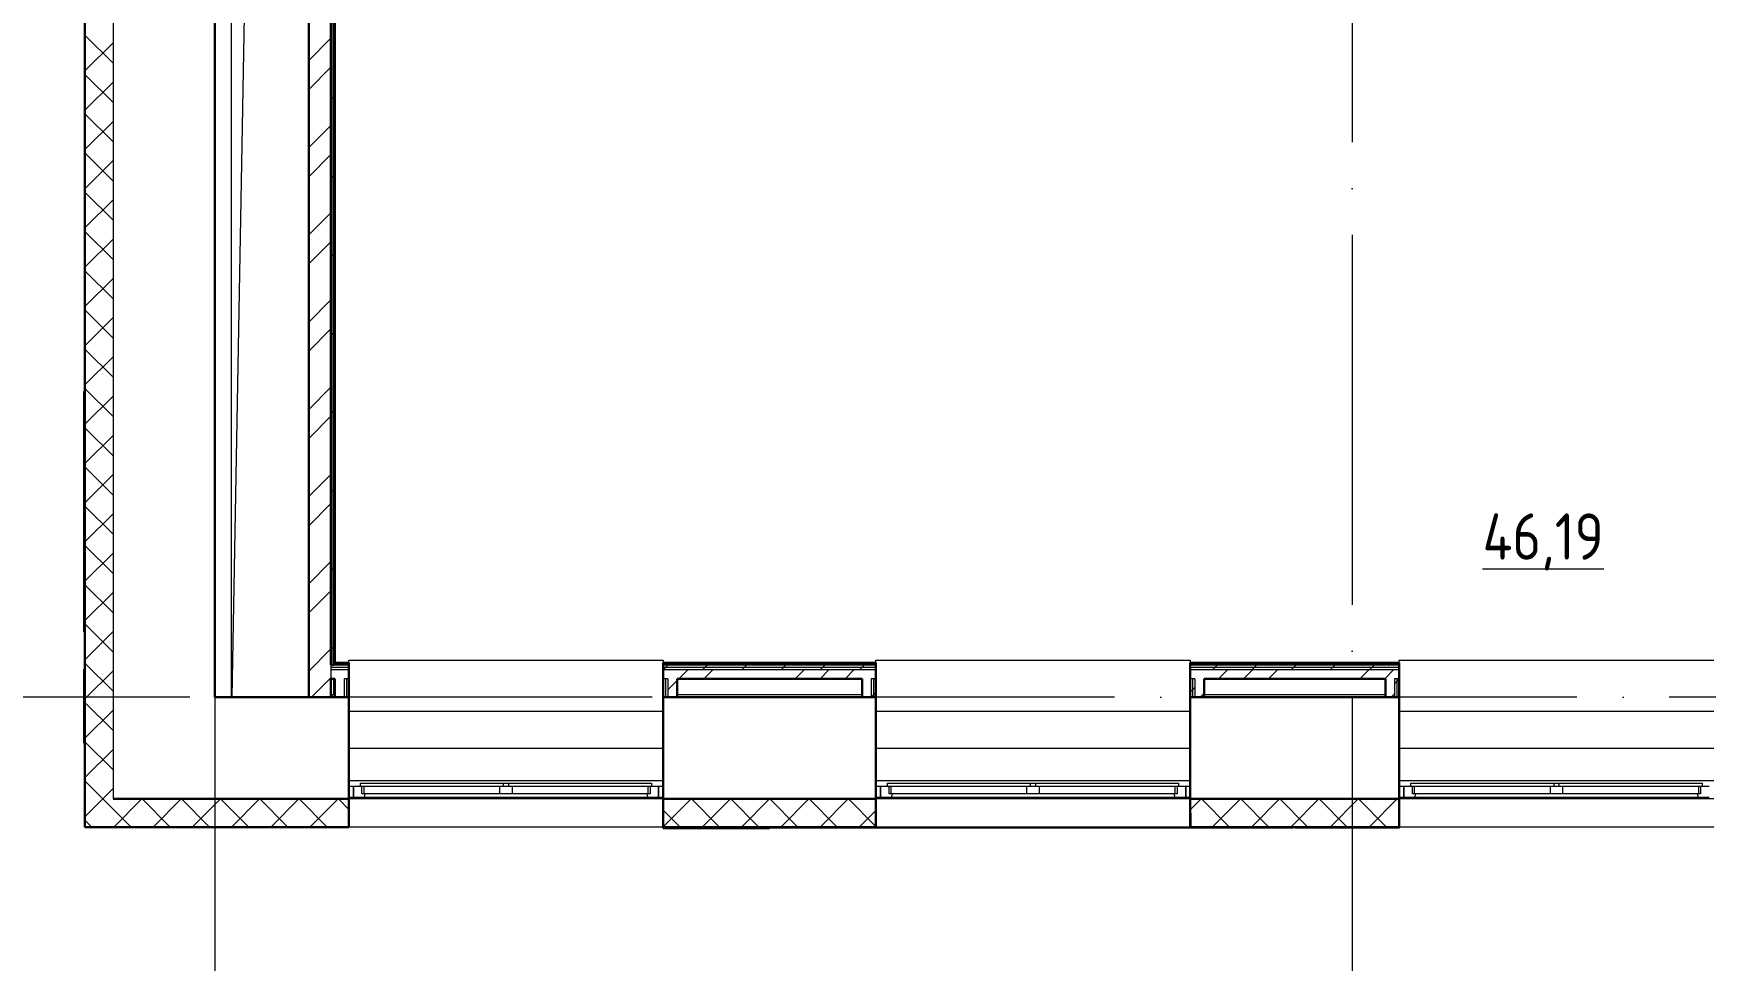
# Model space of a CAD drawing. Header units: millimetres. Extents: x -1073752 to 1436911, y -1379358 to 94781.
# Drawn here: x -924028 to -914987, y -1027779 to -1022769 of the extents above; entities that cross this region are included whole.
import ezdxf

# ---------------------------------------------------------------- set-up
doc = ezdxf.new("R2010")
doc.units = ezdxf.units.MM
doc.linetypes.add('ADSK_Линия сетки', pattern=[25, 20, -2.5, 0, -2.5])
for name, color, linetype, lineweight in [('_ Окна', 7, 'Continuous', 9), ('Марки помещений', 7, 'Continuous', 20), ('Ограждение', 252, 'Continuous', 9), ('Окна', 7, 'Continuous', 9), ('Оси', 252, 'Continuous', 9), ('Перекрытие', 252, 'Continuous', 18), ('Стены внутренние', 7, 'Continuous', 18), ('Стены наружные', 7, 'Continuous', 18), ('Стены штриховка', 7, 'Continuous', 9)]:
    doc.layers.add(name, color=color, linetype=linetype, lineweight=lineweight)
doc.styles.add('GOST Common_2', font='', dxfattribs={"width": 0.9, "height": 250})
doc.styles.get('GOST Common_2').set_extended_font_data('GOST type B')

# ---------------------------------------------------------------- blocks, each defined once
blk = doc.blocks.new('2 этаж')
at = {"color": 251, "lineweight": 18, "true_color": 0x636466}
for p, q in [((100766, -18639.3), (100766, -13279.3)), ((100770.9, -18639.3), (100864.3, -13374.1))]:
    blk.add_line(p, q, dxfattribs=at)
at = {"layer": '_ Окна', "color": 251, "true_color": 0x636466}
for p, q in [((101426, -19121.3), (101401, -19121.3)), ((101426, -19179.3), (101426, -19121.3)), ((103101, -19121.3), (103076, -19121.3)), ((103076, -19121.3), (103076, -19179.3)), ((104276, -19121.3), (104251, -19121.3)), ((104276, -19179.3), (104276, -19121.3)), ((105951, -19121.3), (105926, -19121.3)), ((105926, -19121.3), (105926, -19179.3)), ((107106, -19121.3), (107081, -19121.3)), ((107106, -19179.3), (107106, -19121.3)), ((101401, -19179.3), (101426, -19179.3)), ((103076, -19179.3), (103101, -19179.3)), ((104251, -19179.3), (104276, -19179.3)), ((105926, -19179.3), (105951, -19179.3)), ((107081, -19179.3), (107106, -19179.3))]:
    blk.add_line(p, q, dxfattribs=at)
at = {"layer": '_ Окна', "color": 251, "lineweight": 18, "true_color": 0x636466}
for p, q in [((101464, -19121.3), (101426, -19121.3)), ((101426, -19121.3), (101426, -19179.3)), ((101472, -19162.3), (101472, -19121.3)), ((101484, -19162.3), (101472, -19162.3)), ((101485.5, -19179.3), (101490, -19162.3)), ((103012, -19162.3), (103016.6, -19179.3)), ((103030, -19162.3), (103018, -19162.3)), ((103030, -19121.3), (103030, -19162.3)), ((103076, -19121.3), (103038, -19121.3)), ((103076, -19179.3), (103076, -19121.3)), ((104314, -19121.3), (104276, -19121.3)), ((104276, -19121.3), (104276, -19179.3)), ((104322, -19162.3), (104322, -19121.3)), ((104334, -19162.3), (104322, -19162.3)), ((104335.5, -19179.3), (104340, -19162.3)), ((105862, -19162.3), (105866.6, -19179.3)), ((105880, -19162.3), (105868, -19162.3)), ((105880, -19121.3), (105880, -19162.3)), ((105926, -19121.3), (105888, -19121.3)), ((105926, -19179.3), (105926, -19121.3)), ((107144, -19121.3), (107106, -19121.3)), ((107106, -19121.3), (107106, -19179.3)), ((107152, -19162.3), (107152, -19121.3)), ((107164, -19162.3), (107152, -19162.3)), ((107165.5, -19179.3), (107170, -19162.3)), ((108692, -19162.3), (108696.6, -19179.3)), ((108710, -19162.3), (108698, -19162.3)), ((108710, -19121.3), (108710, -19162.3)), ((108756, -19121.3), (108718, -19121.3)), ((101426, -19179.3), (101485.5, -19179.3)), ((103016.6, -19179.3), (103076, -19179.3)), ((104276, -19179.3), (104335.5, -19179.3)), ((105866.6, -19179.3), (105926, -19179.3)), ((107106, -19179.3), (107165.5, -19179.3)), ((108696.6, -19179.3), (108756, -19179.3))]:
    blk.add_line(p, q, dxfattribs=at)
at = {"layer": 'Ограждение', "color": 251, "true_color": 0x636466}
for p, q in [((101329, -18454.3), (101329, -12987.3)), ((101401, -18454.3), (101401, -18439.3)), ((101401, -18439.3), (103101, -18439.3)), ((103101, -18439.3), (103101, -18454.3)), ((104251, -18454.3), (104251, -18439.3)), ((104251, -18439.3), (105951, -18439.3)), ((105951, -18439.3), (105951, -18454.3)), ((107081, -18454.3), (107081, -18439.3)), ((107081, -18439.3), (108781, -18439.3)), ((101319, -18539.3), (101319, -18624.3)), ((101401, -18714.3), (103101, -18714.3)), ((104251, -18714.3), (105951, -18714.3)), ((107081, -18714.3), (108781, -18714.3)), ((101401, -18914.3), (103101, -18914.3)), ((104251, -18914.3), (105951, -18914.3)), ((107081, -18914.3), (108781, -18914.3)), ((101401, -19089.3), (103101, -19089.3)), ((104251, -19089.3), (105951, -19089.3)), ((107081, -19089.3), (108781, -19089.3))]:
    blk.add_line(p, q, dxfattribs=at)
at = {"layer": 'Окна', "color": 251, "true_color": 0x636466}
for p, q in [((101464, -19104.3), (102236, -19104.3)), ((101464, -19121.3), (101464, -19104.3)), ((102236, -19121.3), (101464, -19121.3)), ((101484, -19162.3), (101484, -19121.3)), ((102216, -19162.3), (101484, -19162.3)), ((102216, -19121.3), (102216, -19162.3)), ((102286, -19162.3), (102216, -19162.3)), ((102236, -19104.3), (102266, -19104.3)), ((102236, -19104.3), (102236, -19121.3)), ((102266, -19121.3), (102236, -19121.3)), ((102266, -19104.3), (103038, -19104.3)), ((102266, -19121.3), (102266, -19104.3)), ((103038, -19121.3), (102266, -19121.3)), ((102286, -19162.3), (102286, -19121.3)), ((103018, -19162.3), (102286, -19162.3)), ((103018, -19121.3), (103018, -19162.3)), ((103038, -19104.3), (103038, -19121.3)), ((104314, -19104.3), (105086, -19104.3)), ((104314, -19121.3), (104314, -19104.3)), ((105086, -19121.3), (104314, -19121.3)), ((104334, -19162.3), (104334, -19121.3)), ((105066, -19162.3), (104334, -19162.3)), ((105066, -19121.3), (105066, -19162.3)), ((105136, -19162.3), (105066, -19162.3)), ((105086, -19104.3), (105116, -19104.3)), ((105086, -19104.3), (105086, -19121.3)), ((105116, -19121.3), (105086, -19121.3)), ((105116, -19104.3), (105888, -19104.3)), ((105116, -19121.3), (105116, -19104.3)), ((105888, -19121.3), (105116, -19121.3)), ((105136, -19162.3), (105136, -19121.3)), ((105868, -19162.3), (105136, -19162.3)), ((105868, -19121.3), (105868, -19162.3)), ((105888, -19104.3), (105888, -19121.3)), ((107144, -19104.3), (107916, -19104.3)), ((107144, -19121.3), (107144, -19104.3)), ((107916, -19121.3), (107144, -19121.3)), ((107164, -19162.3), (107164, -19121.3)), ((107896, -19162.3), (107164, -19162.3)), ((107896, -19121.3), (107896, -19162.3)), ((107966, -19162.3), (107896, -19162.3)), ((107916, -19104.3), (107946, -19104.3)), ((107916, -19104.3), (107916, -19121.3)), ((107946, -19121.3), (107916, -19121.3)), ((107946, -19104.3), (108718, -19104.3)), ((107946, -19121.3), (107946, -19104.3)), ((108718, -19121.3), (107946, -19121.3)), ((107966, -19162.3), (107966, -19121.3)), ((108698, -19162.3), (107966, -19162.3)), ((108698, -19121.3), (108698, -19162.3)), ((108718, -19104.3), (108718, -19121.3)), ((101485.5, -19179.3), (103016.6, -19179.3)), ((104335.5, -19179.3), (105866.6, -19179.3)), ((107165.5, -19179.3), (108696.6, -19179.3))]:
    blk.add_line(p, q, dxfattribs=at)
at = {"layer": 'Оси', "color": 251, "linetype": 'ADSK_Линия сетки', "ltscale": 100, "true_color": 0x636466}
for p, q in [((100676, -1139.3), (100676, -32265.4)), ((106826, -1139.3), (106826, -32265.4)), ((170543.3, -18639.3), (93603.7, -18639.3))]:
    blk.add_line(p, q, dxfattribs=at)
at = {"layer": 'Перекрытие', "color": 251, "ltscale": 100, "true_color": 0x636466}
blk.add_line((100766, -18639.3), (100766, -13279.3), dxfattribs=at)
at = {"layer": 'Стены внутренние', "color": 251, "lineweight": 30, "true_color": 0x636466}
for p, q in [((99974, -11929.3), (99974, -19341.3)), ((100676, -18639.3), (100676, -13004.3)), ((101184, -18639.3), (100676, -18639.3)), ((101326, -18639.3), (101304, -18639.3)), ((101401, -19341.3), (101401, -18639.3)), ((103101, -18639.3), (103101, -19341.3)), ((104176, -18639.3), (103176, -18639.3)), ((104251, -19341.3), (104251, -18639.3)), ((105951, -18639.3), (105951, -19341.3)), ((107006, -18639.3), (106026, -18639.3)), ((107081, -19341.3), (107081, -18639.3)), ((100126, -19189.3), (101401, -19189.3)), ((103101, -19189.3), (104251, -19189.3)), ((105951, -19189.3), (107081, -19189.3)), ((99974, -19341.3), (101401, -19341.3)), ((103101, -19341.3), (104251, -19341.3)), ((105951, -19341.3), (107081, -19341.3))]:
    blk.add_line(p, q, dxfattribs=at)
at = {"layer": 'Стены внутренние', "color": 251, "true_color": 0x636466}
for p, q in [((100126, -11929.3), (100126, -19189.3)), ((103101, -19189.3), (101401, -19189.3)), ((105951, -19189.3), (104251, -19189.3)), ((108781, -19189.3), (107081, -19189.3)), ((103101, -19341.3), (101401, -19341.3)), ((105951, -19341.3), (104251, -19341.3)), ((108781, -19341.3), (107081, -19341.3))]:
    blk.add_line(p, q, dxfattribs=at)
at = {"layer": 'Стены внутренние', "color": 251, "linetype": 'Continuous', "lineweight": 9, "true_color": 0x636466}
for p, q in [((100126, -15213.1), (99976, -15063.1)), ((99976.3, -15130.1), (99974, -15126.1)), ((99976, -15252.8), (100126, -15102.8)), ((99976, -15163.5), (99976.3, -15163.5)), ((100126, -15425.2), (99976, -15275.2)), ((99976, -15464.9), (100126, -15314.9)), ((99976, -15366.7), (99976.3, -15366.7)), ((100126, -15637.4), (99976, -15487.4)), ((99976, -15677.1), (100126, -15527.1)), ((99976, -15671.5), (99976.3, -15671.5)), ((100126, -15849.5), (99976, -15699.5)), ((99976, -15889.2), (100126, -15739.2)), ((100126, -16061.6), (99976, -15911.6)), ((99976, -16101.3), (100126, -15951.3)), ((100126, -16273.8), (99976, -16123.8)), ((99976, -16313.5), (100126, -16163.5)), ((99976, -16281.1), (99976.2, -16281.1)), ((100126, -16485.9), (99976, -16335.9)), ((99976, -16525.6), (100126, -16375.6)), ((99976, -16484.3), (99976.2, -16484.3)), ((100126, -16698), (99976, -16548)), ((99976, -16737.7), (100126, -16587.7)), ((100126, -16910.2), (99976, -16760.2)), ((99976, -16789.1), (99976.2, -16789.1)), ((99976, -16949.9), (100126, -16799.9)), ((100126, -17122.3), (99976, -16972.3)), ((99976.2, -17012.4), (99975.6, -17013.5)), ((99976, -17162), (100126, -17012)), ((100126, -17334.4), (99976, -17184.4)), ((99976, -17374.1), (100126, -17224.1)), ((99976.2, -17365), (99974, -17361.3)), ((100126, -17546.6), (99976, -17396.6)), ((99976, -17398.7), (99976.2, -17398.7)), ((99976, -17586.3), (100126, -17436.3)), ((99976, -17601.9), (99976.1, -17601.9)), ((100126, -17758.7), (99976, -17608.7)), ((99976, -17798.4), (100126, -17648.4)), ((100126, -17970.8), (99976, -17820.8)), ((99976, -18010.5), (100126, -17860.5)), ((99976, -17906.7), (99976.1, -17906.7)), ((100126, -18182.9), (99976, -18032.9)), ((99976, -18222.7), (100126, -18072.7)), ((100126, -18395.1), (99976, -18245.1)), ((99976, -18434.8), (100126, -18284.8)), ((100126, -18607.2), (99976, -18457.2)), ((99976, -18646.9), (100126, -18496.9)), ((99976, -18516.3), (99976.1, -18516.3)), ((100126, -18819.3), (99976, -18669.3)), ((99976, -18859), (100126, -18709)), ((99976, -18719.5), (99976.1, -18719.5)), ((100126, -19031.5), (99976, -18881.5)), ((99976, -19071.2), (100126, -18921.2)), ((99976, -19024.3), (99976, -19024.3)), ((100071.6, -19189.3), (99976, -19093.6)), ((100070.1, -19189.3), (100126, -19133.3)), ((99976, -19283.3), (100070.1, -19189.3)), ((100221.6, -19339.3), (100071.6, -19189.3)), ((100132.2, -19339.3), (100282.2, -19189.3)), ((100433.8, -19339.3), (100283.8, -19189.3)), ((100344.3, -19339.3), (100494.3, -19189.3)), ((100645.9, -19339.3), (100495.9, -19189.3)), ((100556.5, -19339.3), (100706.5, -19189.3)), ((100858, -19339.3), (100708, -19189.3)), ((100768.6, -19339.3), (100918.6, -19189.3)), ((101070.2, -19339.3), (100920.2, -19189.3)), ((100980.7, -19339.3), (101130.7, -19189.3)), ((101282.3, -19339.3), (101132.3, -19189.3)), ((101192.9, -19339.3), (101342.9, -19189.3)), ((101401, -19245.8), (101344.4, -19189.3)), ((103191.5, -19339.3), (103101, -19248.8)), ((103103, -19338.3), (103252, -19189.3)), ((103403.6, -19339.3), (103253.6, -19189.3)), ((103314.2, -19339.3), (103464.2, -19189.3)), ((103615.8, -19339.3), (103465.8, -19189.3)), ((103526.3, -19339.3), (103676.3, -19189.3)), ((103827.9, -19339.3), (103677.9, -19189.3)), ((103738.4, -19339.3), (103888.4, -19189.3)), ((104040, -19339.3), (103890, -19189.3)), ((103950.6, -19339.3), (104100.6, -19189.3)), ((104249, -19336.1), (104102.2, -19189.3)), ((104162.7, -19339.3), (104251, -19251)), ((105951, -19248), (106009.8, -19189.3)), ((106161.3, -19339.3), (106011.3, -19189.3)), ((106071.9, -19339.3), (106221.9, -19189.3)), ((106373.5, -19339.3), (106223.5, -19189.3)), ((106284, -19339.3), (106434, -19189.3)), ((106585.6, -19339.3), (106435.6, -19189.3)), ((106496.2, -19339.3), (106646.2, -19189.3)), ((106797.7, -19339.3), (106647.7, -19189.3)), ((106708.3, -19339.3), (106858.3, -19189.3)), ((107009.9, -19339.3), (106859.9, -19189.3)), ((106920.4, -19339.3), (107070.4, -19189.3)), ((107081, -19198.3), (107072, -19189.3)), ((100009.5, -19339.3), (99976, -19305.7)), ((100178.6, -19341.3), (100177.9, -19339.9)), ((101213.8, -19339.3), (101212.6, -19341.3)), ((103697.9, -19340.8), (103697, -19339.3)), ((104029.4, -19339.3), (104028.2, -19341.3)), ((104050.1, -19341.3), (104048.9, -19339.3)), ((104249, -19329.1), (104251, -19329.1))]:
    blk.add_line(p, q, dxfattribs=at)
at = {"layer": 'Стены наружные', "color": 251, "lineweight": 30, "true_color": 0x636466}
for p, q in [((101319, -12704.3), (101319, -18459.3)), ((101324, -18454.3), (101324, -12704.3)), ((101304, -12865.3), (101304, -18464.3)), ((101184, -13004.3), (101184, -18639.3)), ((101304, -18464.3), (101319, -18464.3)), ((101401, -18454.3), (101324, -18454.3)), ((101401, -18459.3), (101401, -18454.3)), ((101401, -18639.3), (101401, -18459.3)), ((104251, -18454.3), (103101, -18454.3)), ((103101, -18454.3), (103101, -18459.3)), ((103101, -18459.3), (103101, -18639.3)), ((104251, -18459.3), (104251, -18454.3)), ((104251, -18639.3), (104251, -18459.3)), ((107081, -18454.3), (105951, -18454.3)), ((105951, -18454.3), (105951, -18459.3)), ((105951, -18459.3), (105951, -18639.3)), ((107081, -18459.3), (107081, -18454.3)), ((107081, -18639.3), (107081, -18459.3)), ((101304, -18639.3), (101304, -18539.3)), ((101304, -18539.3), (101326, -18539.3)), ((101326, -18539.3), (101326, -18639.3)), ((103176, -18539.3), (104176, -18539.3)), ((103176, -18639.3), (103176, -18539.3)), ((104176, -18539.3), (104176, -18639.3)), ((106026, -18539.3), (107006, -18539.3)), ((106026, -18639.3), (106026, -18539.3)), ((107006, -18539.3), (107006, -18639.3)), ((101184, -18639.3), (101304, -18639.3)), ((101326, -18639.3), (101401, -18639.3)), ((103101, -18639.3), (103176, -18639.3)), ((104176, -18639.3), (104251, -18639.3)), ((105951, -18639.3), (106026, -18639.3)), ((107006, -18639.3), (107081, -18639.3)), ((103676, -19341.3), (103101, -19341.3)), ((103101, -19341.3), (103101, -19346.3)), ((103101, -19346.3), (103676, -19346.3)), ((103676, -19346.3), (103676, -19341.3))]:
    blk.add_line(p, q, dxfattribs=at)
at = {"layer": 'Стены наружные', "color": 251, "linetype": 'Continuous', "lineweight": 9, "true_color": 0x636466}
for p, q in [((101184, -15197.7), (101304, -15077.7)), ((101319, -15111.9), (101324, -15106.9)), ((101319, -15182.6), (101324, -15177.6)), ((101184, -15354.9), (101304, -15234.9)), ((101319, -15253.3), (101324, -15248.3)), ((101319, -15324), (101324, -15319)), ((101304, -15409.7), (101319, -15394.7)), ((101319, -15394.7), (101324, -15389.7)), ((101319, -15465.4), (101324, -15460.4)), ((101184, -15669.2), (101304, -15549.2)), ((101319, -15536.2), (101324, -15531.2)), ((101319, -15606.9), (101324, -15601.9)), ((101184, -15826.4), (101304, -15706.4)), ((101319, -15677.6), (101324, -15672.6)), ((101304, -15834), (101319, -15819)), ((101319, -15748.3), (101324, -15743.3)), ((101319, -15819), (101324, -15814)), ((101319, -15889.7), (101324, -15884.7)), ((101319, -15960.4), (101324, -15955.4)), ((101184, -16140.7), (101304, -16020.7)), ((101319, -16031.1), (101324, -16026.1)), ((101184, -16297.8), (101304, -16177.8)), ((101319, -16101.8), (101324, -16096.8)), ((101319, -16172.5), (101324, -16167.5)), ((101304, -16258.3), (101319, -16243.3)), ((101319, -16243.3), (101324, -16238.3)), ((101319, -16314), (101324, -16309)), ((101319, -16384.7), (101324, -16379.7)), ((101319, -16455.4), (101324, -16450.4)), ((101184, -16612.1), (101304, -16492.1)), ((101319, -16526.1), (101324, -16521.1)), ((101319, -16596.8), (101324, -16591.8)), ((101184, -16769.3), (101304, -16649.3)), ((101304, -16682.5), (101319, -16667.5)), ((101319, -16667.5), (101324, -16662.5)), ((101319, -16738.2), (101324, -16733.2)), ((101319, -16808.9), (101324, -16803.9)), ((101319, -16879.7), (101324, -16874.7)), ((101184, -17083.6), (101304, -16963.6)), ((101319, -16950.4), (101324, -16945.4)), ((101319, -17021.1), (101324, -17016.1)), ((101319, -17091.8), (101324, -17086.8)), ((101184, -17240.7), (101304, -17120.7)), ((101304, -17106.8), (101319, -17091.8)), ((101319, -17162.5), (101324, -17157.5)), ((101319, -17233.2), (101324, -17228.2)), ((101319, -17303.9), (101324, -17298.9)), ((101184, -17555.1), (101304, -17435.1)), ((101319, -17374.6), (101324, -17369.6)), ((101319, -17445.3), (101324, -17440.3)), ((101304, -17531), (101319, -17516)), ((101319, -17516), (101324, -17511)), ((101184, -17712.2), (101304, -17592.2)), ((101319, -17586.8), (101324, -17581.8)), ((101319, -17657.5), (101324, -17652.5)), ((101319, -17728.2), (101324, -17723.2)), ((101319, -17798.9), (101324, -17793.9)), ((101319, -17869.6), (101324, -17864.6)), ((101184, -18026.5), (101304, -17906.5)), ((101304, -17955.3), (101319, -17940.3)), ((101319, -17940.3), (101324, -17935.3)), ((101184, -18183.7), (101304, -18063.7)), ((101319, -18011), (101324, -18006)), ((101319, -18081.7), (101324, -18076.7)), ((101319, -18152.4), (101324, -18147.4)), ((101319, -18223.2), (101324, -18218.2)), ((101319, -18293.9), (101324, -18288.9)), ((101184, -18498), (101304, -18378)), ((101304, -18379.6), (101319, -18364.6)), ((101319, -18364.6), (101324, -18359.6)), ((101319, -18435.3), (101324, -18430.3)), ((101365.8, -18459.3), (101370.8, -18454.3)), ((103103.5, -18489.3), (103116, -18476.8)), ((103116, -18476.8), (103128.5, -18464.3)), ((103133.5, -18459.3), (103138.5, -18454.3)), ((103185.7, -18539.3), (103235.7, -18489.3)), ((103204.2, -18459.3), (103209.2, -18454.3)), ((103274.9, -18459.3), (103279.9, -18454.3)), ((103315.7, -18489.3), (103328.2, -18476.8)), ((103320.7, -18539.3), (103370.7, -18489.3)), ((103328.2, -18476.8), (103340.7, -18464.3)), ((103340.7, -18464.3), (103345.7, -18459.3)), ((103345.7, -18459.3), (103350.7, -18454.3)), ((103416.4, -18459.3), (103421.4, -18454.3)), ((103487.1, -18459.3), (103492.1, -18454.3)), ((103527.8, -18489.3), (103540.3, -18476.8)), ((103540.3, -18476.8), (103552.8, -18464.3)), ((103557.8, -18459.3), (103562.8, -18454.3)), ((103628.5, -18459.3), (103633.5, -18454.3)), ((103699.2, -18459.3), (103704.2, -18454.3)), ((103739.9, -18489.3), (103752.4, -18476.8)), ((103752.4, -18476.8), (103764.9, -18464.3)), ((103764.9, -18464.3), (103769.9, -18459.3)), ((103769.9, -18459.3), (103774.9, -18454.3)), ((103814.1, -18539.3), (103864.1, -18489.3)), ((103840.6, -18459.3), (103845.6, -18454.3)), ((103911.3, -18459.3), (103916.3, -18454.3)), ((103949.1, -18539.3), (103999.1, -18489.3)), ((103952, -18489.3), (103964.5, -18476.8)), ((103964.5, -18476.8), (103977, -18464.3)), ((103982, -18459.3), (103987, -18454.3)), ((104052.8, -18459.3), (104057.8, -18454.3)), ((104084, -18539.3), (104134, -18489.3)), ((104123.5, -18459.3), (104128.5, -18454.3)), ((104164.2, -18489.3), (104176.7, -18476.8)), ((104176.7, -18476.8), (104189.2, -18464.3)), ((104189.2, -18464.3), (104194.2, -18459.3)), ((104194.2, -18459.3), (104199.2, -18454.3)), ((105961.9, -18459.3), (105966.9, -18454.3)), ((106032.7, -18459.3), (106037.7, -18454.3)), ((106073.4, -18489.3), (106085.9, -18476.8)), ((106085.9, -18476.8), (106098.4, -18464.3)), ((106103.4, -18459.3), (106108.4, -18454.3)), ((106104.1, -18539.3), (106154.1, -18489.3)), ((106174.1, -18459.3), (106179.1, -18454.3)), ((106239, -18539.3), (106289, -18489.3)), ((106244.8, -18459.3), (106249.8, -18454.3)), ((106285.5, -18489.3), (106298, -18476.8)), ((106298, -18476.8), (106310.5, -18464.3)), ((106310.5, -18464.3), (106315.5, -18459.3)), ((106315.5, -18459.3), (106320.5, -18454.3)), ((106374, -18539.3), (106424, -18489.3)), ((106386.2, -18459.3), (106391.2, -18454.3)), ((106456.9, -18459.3), (106461.9, -18454.3)), ((106497.6, -18489.3), (106510.1, -18476.8)), ((106510.1, -18476.8), (106522.6, -18464.3)), ((106527.6, -18459.3), (106532.6, -18454.3)), ((106598.3, -18459.3), (106603.3, -18454.3)), ((106669.1, -18459.3), (106674.1, -18454.3)), ((106709.8, -18489.3), (106722.3, -18476.8)), ((106722.3, -18476.8), (106734.8, -18464.3)), ((106734.8, -18464.3), (106739.8, -18459.3)), ((106739.8, -18459.3), (106744.8, -18454.3)), ((106810.5, -18459.3), (106815.5, -18454.3)), ((106867.4, -18539.3), (106917.4, -18489.3)), ((106881.2, -18459.3), (106886.2, -18454.3)), ((106921.9, -18489.3), (106934.4, -18476.8)), ((106934.4, -18476.8), (106946.9, -18464.3)), ((106951.9, -18459.3), (106956.9, -18454.3)), ((107002.4, -18539.3), (107052.4, -18489.3)), ((107022.6, -18459.3), (107027.6, -18454.3)), ((101199.9, -18639.3), (101304, -18535.1)), ((103126, -18599), (103176, -18549)), ((104238.5, -18627.1), (104251, -18614.6)), ((105951, -18611.6), (105963.5, -18599.1)), ((105963.5, -18599.1), (105976, -18586.6)), ((106004.1, -18639.3), (106026, -18617.3)), ((107037.3, -18639.3), (107056, -18620.5)), ((107056, -18567.3), (107068.5, -18554.8)), ((107068.5, -18554.8), (107081, -18542.3)), ((104226.3, -18639.3), (104238.5, -18627.1))]:
    blk.add_line(p, q, dxfattribs=at)
at = {"layer": 'Стены наружные', "color": 251, "true_color": 0x636466}
for p, q in [((99969, -18286.8), (99969, -16986.8)), ((99969, -16986.8), (99974, -16986.8)), ((99969, -18286.8), (99974, -18286.8)), ((99969, -18886.8), (99969, -18486.8)), ((99969, -18486.8), (99974, -18486.8)), ((101311.5, -18624.3), (101326, -18624.3)), ((101311.5, -18639.3), (101311.5, -18624.3)), ((103176, -18624.3), (104176, -18624.3)), ((106026, -18624.3), (107006, -18624.3)), ((99974, -18886.8), (99969, -18886.8)), ((106504.9, -19346.3), (103676, -19346.3)), ((103679.6, -19346.3), (103679.6, -19341.3)), ((104251, -19341.3), (105951, -19341.3)), ((104251, -19341.3), (104251, -19346.3)), ((105951, -19346.3), (105951, -19341.3)), ((106504.9, -19346.3), (106504.9, -19341.3)), ((106516, -19346.3), (106516, -19341.3)), ((107081, -19346.3), (106516, -19346.3)), ((107081, -19341.3), (107081, -19346.3))]:
    blk.add_line(p, q, dxfattribs=at)
at = {"layer": 'Стены штриховка', "color": 251, "true_color": 0x636466}
for p, q in [((99976, -11931.3), (99976, -19341.3)), ((101304, -18464.3), (101304, -18539.3)), ((101304, -18476.8), (101401, -18476.8)), ((101304, -18489.3), (101401, -18489.3)), ((101401, -18459.3), (101319, -18459.3)), ((101319, -18459.3), (101401, -18459.3)), ((101319, -18464.3), (101401, -18464.3)), ((104251, -18459.3), (103101, -18459.3)), ((103101, -18459.3), (104251, -18459.3)), ((103101, -18464.3), (104251, -18464.3)), ((103101, -18476.8), (104251, -18476.8)), ((103101, -18489.3), (104251, -18489.3)), ((107081, -18459.3), (105951, -18459.3)), ((105951, -18459.3), (107081, -18459.3)), ((105951, -18464.3), (107081, -18464.3)), ((105951, -18476.8), (107081, -18476.8)), ((105951, -18489.3), (107081, -18489.3)), ((101401, -18539.3), (101376, -18539.3)), ((101376, -18539.3), (101376, -18639.3)), ((101388.5, -18539.3), (101388.5, -18639.3)), ((103126, -18539.3), (103101, -18539.3)), ((103113.5, -18539.3), (103113.5, -18639.3)), ((103126, -18539.3), (103126, -18639.3)), ((104251, -18539.3), (104226, -18539.3)), ((104226, -18539.3), (104226, -18639.3)), ((104238.5, -18539.3), (104238.5, -18639.3)), ((105976, -18539.3), (105951, -18539.3)), ((105963.5, -18539.3), (105963.5, -18639.3)), ((105976, -18539.3), (105976, -18639.3)), ((107081, -18539.3), (107056, -18539.3)), ((107056, -18539.3), (107056, -18639.3)), ((107068.5, -18539.3), (107068.5, -18639.3)), ((99974, -19339.3), (101399, -19339.3)), ((101401, -19265.3), (101399, -19265.3)), ((101399, -19339.3), (101399, -19265.3)), ((103103, -19265.3), (103101, -19265.3)), ((103103, -19265.3), (103103, -19339.3)), ((103103, -19339.3), (104249, -19339.3)), ((104251, -19265.3), (104249, -19265.3)), ((104249, -19339.3), (104249, -19265.3)), ((105953, -19265.3), (105951, -19265.3)), ((105953, -19265.3), (105953, -19339.3)), ((105953, -19339.3), (107079, -19339.3)), ((107081, -19265.3), (107079, -19265.3)), ((107079, -19339.3), (107079, -19265.3))]:
    blk.add_line(p, q, dxfattribs=at)
at = {"layer": 'Марки помещений', "color": 251, "true_color": 0x636466, "style": 'GOST Common_2', "width": 0.9}
blk.add_text('%%U46,19', height=250, dxfattribs=at).set_placement((107531.4, -17895.9))

msp = doc.modelspace()

# ---------------------------------------------------------------- block references
msp.add_blockref('2 этаж', (-1023723.7, -1007716.5))

doc.saveas('drawing.dxf')
